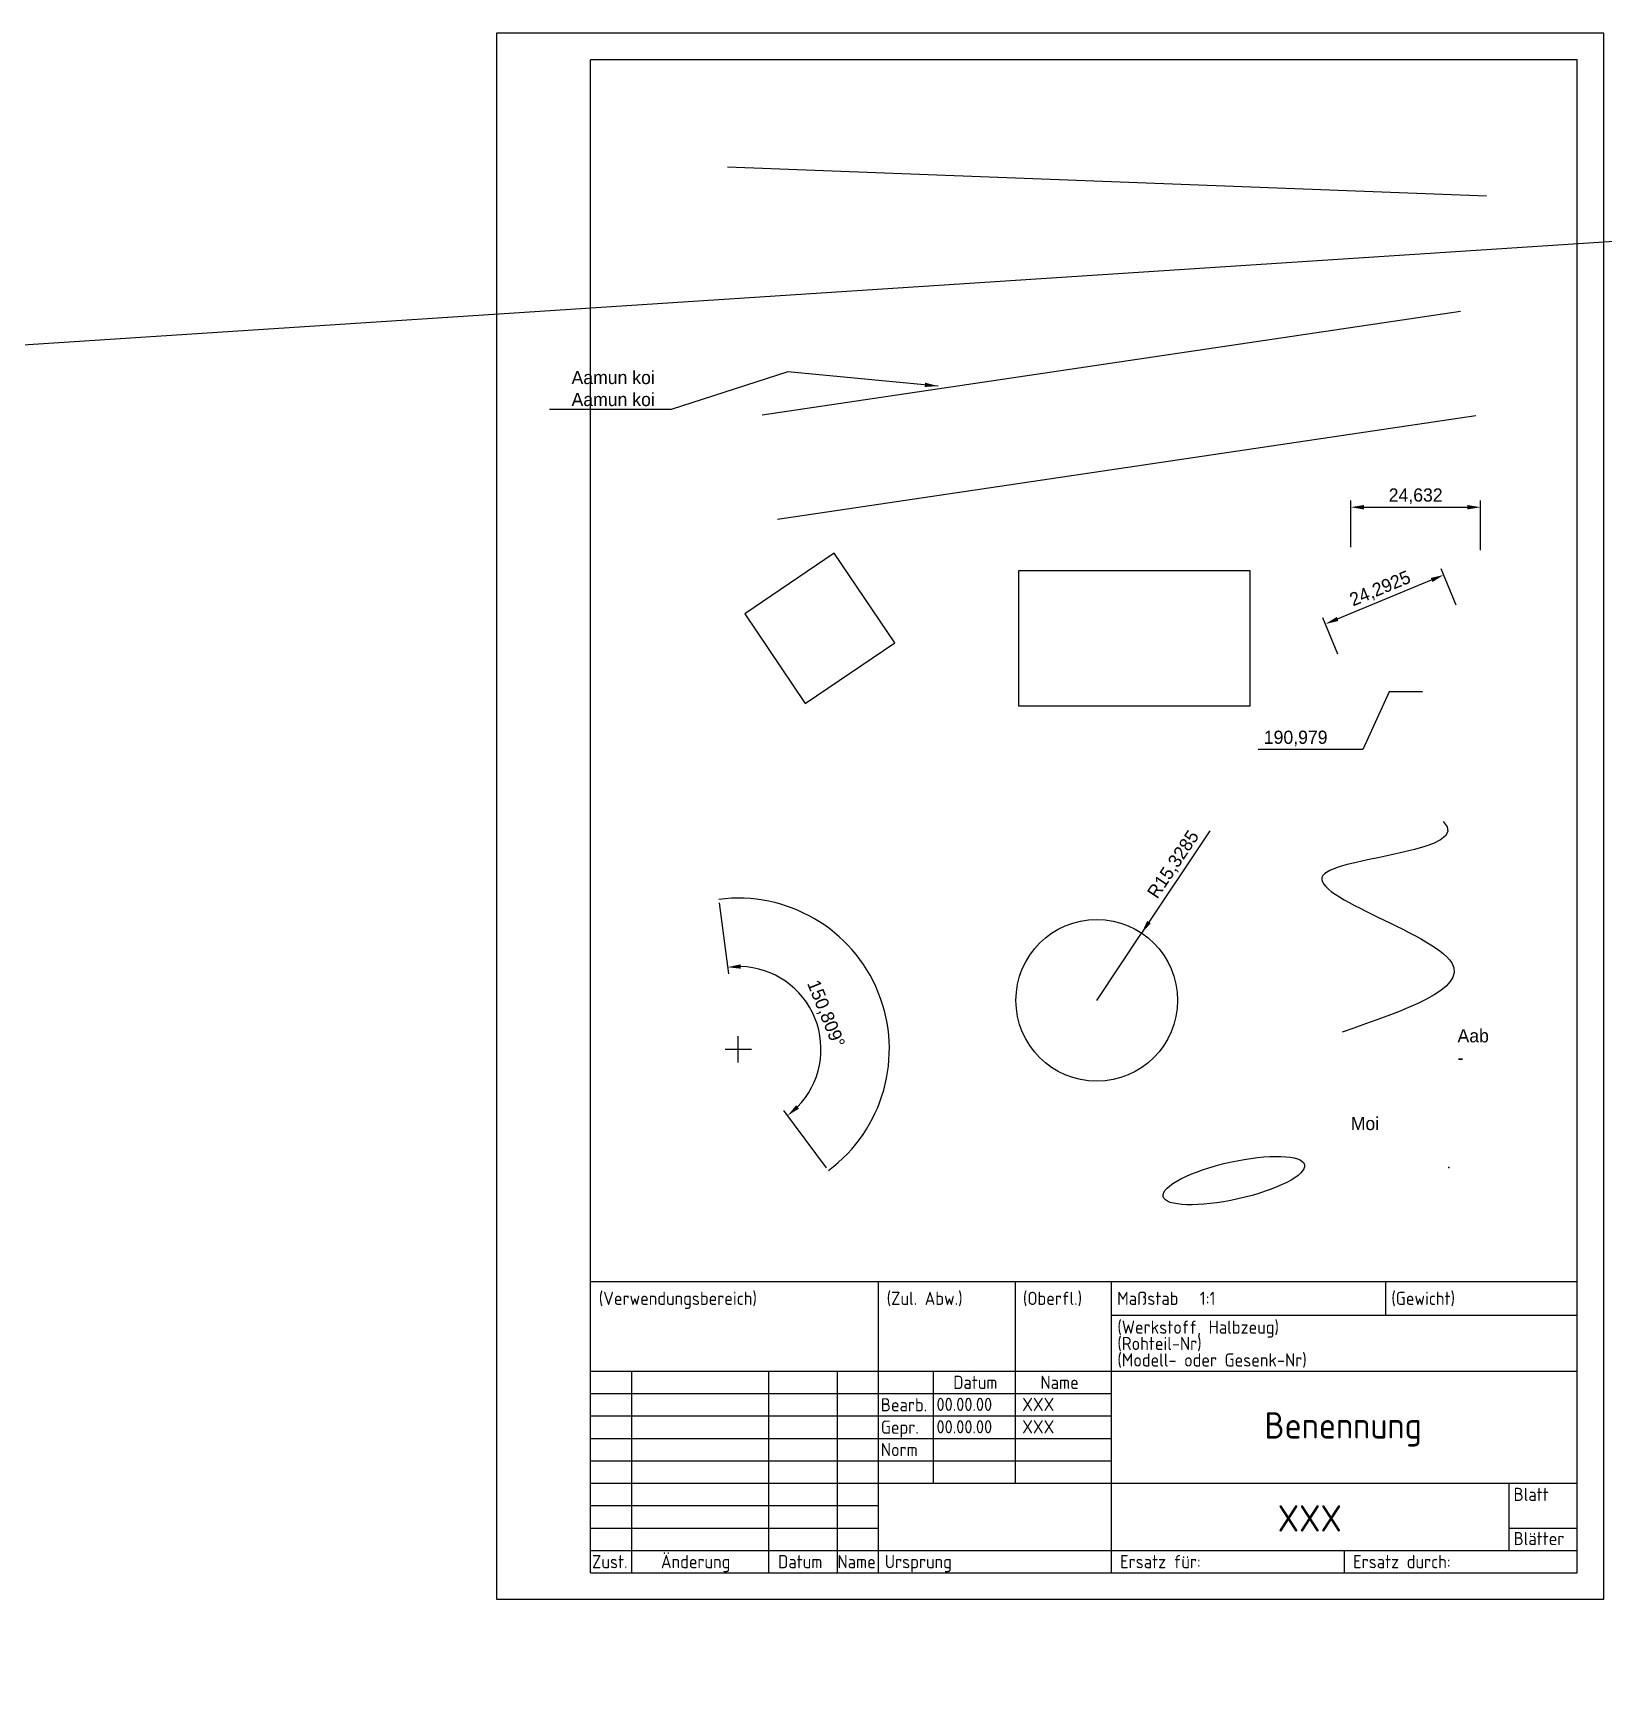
# Model space of a CAD drawing. Extents: x 0 to 298, y 0 to 316.
import ezdxf
from ezdxf.enums import TextEntityAlignment as Align

# ---------------------------------------------------------------- set-up
doc = ezdxf.new("R2010")
doc.units = 0
doc.layers.get('0').update_dxf_attribs({"linetype": 'CONTINUOUS'})
doc.layers.get('DEFPOINTS').update_dxf_attribs({"linetype": 'CONTINUOUS'})
for name, color, linetype in [('RAHMEN025', 7, 'CONTINUOUS'), ('RAHMEN05', 6, 'CONTINUOUS'), ('RAHMEN07', 5, 'CONTINUOUS'), ('TB', 7, 'CONTINUOUS')]:
    doc.layers.add(name, color=color, linetype=linetype)
doc.styles.add('ADESK1', font='romans')
doc.styles.add('ISOCP', font='isocp.shx')
doc.dimstyles.get("Standard").update_dxf_attribs({"dimtxt": 0.18, "dimasz": 0.18, "dimexe": 0.18, "dimexo": 0.0625, "dimgap": 0.09, "dimtad": 0, "dimtih": 1, "dimtoh": 1, "dimdec": 4, "dimzin": 0, "dimtxsty": 'STANDARD', "dimcen": 0.09, "dimazin": 3, "dimtfac": 1, "dimtdec": 4, "dimtofl": 0, "dimtmove": 0, "dimatfit": 3, "dimtolj": 1, "dimtzin": 0})

# ---------------------------------------------------------------- blocks, each defined once
blk = doc.blocks.new('DIN_A4')
at = {"layer": 'RAHMEN025'}
for p, q in [((0, 297), (0, 0)), ((210, 297), (0, 297)), ((210, 0), (210, 297)), ((72.4, 60.25), (72.4, 5)), ((98.4, 60.25), (98.4, 22)), ((116.6, 60.25), (116.6, 5)), ((168.6, 60.25), (168.6, 53.875)), ((116.6, 53.875), (205, 53.875)), ((25.6, 43.25), (25.6, 5)), ((51.6, 43.25), (51.6, 5)), ((64.6, 43.25), (64.6, 5)), ((82.8, 43.25), (82.8, 22)), ((17.8, 39), (116.6, 39)), ((17.8, 34.75), (116.6, 34.75)), ((17.8, 30.5), (116.6, 30.5)), ((17.8, 26.25), (116.6, 26.25)), ((192, 22), (192, 9.25)), ((17.8, 17.75), (72.4, 17.75)), ((17.8, 13.5), (72.4, 13.5)), ((192, 13.5), (205, 13.5)), ((17.8, 9.25), (205, 9.25)), ((160.8, 9.25), (160.8, 5)), ((0, 0), (210, 0))]:
    blk.add_line(p, q, dxfattribs=at)
at = {"layer": 'RAHMEN07'}
for p, q in [((17.8, 5), (17.8, 292)), ((205, 292), (17.8, 292)), ((205, 5), (205, 292)), ((17.8, 60.25), (205, 60.25)), ((17.8, 43.25), (205, 43.25)), ((17.8, 22), (205, 22)), ((17.8, 5), (205, 5))]:
    blk.add_line(p, q, dxfattribs=at)
at = {"layer": 'RAHMEN025', "style": 'ISOCP'}
for s, p in [('(Verwendungsbereich)', (19.403666, 55.8125)), ('(Zul. Abw.)', (74.003666, 55.8125)), ('(Oberfl.)', (99.846098, 55.8125)), ('Maßstab', (117.72626, 55.8125)), ('(Gewicht)', (169.72626, 55.8125)), ('(Werkstoff, Halbzeug)', (117.762048, 50.34635)), ('(Rohteil-Nr)', (117.762048, 47.257159)), ('(Modell- oder Gesenk-Nr)', (117.762048, 44.125)), ('Datum', (86.627911, 39.875)), ('Name', (103.173322, 39.875)), ('Bearb.', (72.898934, 35.625)), ('Gepr.', (72.898934, 31.375)), ('Norm', (72.898934, 27.125)), ('Blatt', (192.908459, 18.632194)), ('Blätter', (192.912259, 10.255791)), ('Zust.', (18.11473, 5.875)), ('Änderung', (31.185439, 5.875)), ('Datum', (53.411629, 5.875)), ('Name', (64.675032, 5.875)), ('Ursprung', (73.652313, 5.875)), ('Ersatz für:', (118.2767, 5.875)), ('Ersatz durch:', (162.4767, 5.875))]:
    blk.add_text(s, height=2.5, dxfattribs=at).set_placement(p)
for tag, p in [('MAßSTAB', (133.391623, 55.8125)), ('BEARBEIT.', (83.455021, 35.706033)), ('NAME', (99.718134, 35.706033)), ('GEPRÜFT', (83.455021, 31.456033)), ('NAME', (99.718134, 31.456033))]:
    blk.add_attdef(tag, p, '', height=2.5, dxfattribs=at)
at = {"layer": 'RAHMEN05', "style": 'ISOCP'}
for tag, p in [('BENENNUNG', (160.591354, 32.2145)), ('ZEICHNUNGSNUMMER', (154.25357, 15.324736))]:
    blk.add_attdef(tag, text='', height=5, dxfattribs=at).set_placement(p, align=Align.MIDDLE)
at = {"layer": 'TB', "style": 'ADESK1', "flags": 9}
for tag in ['MINX', 'MINY', 'MAXX', 'MAXY']:
    blk.add_attdef(tag, (0, 0), '', height=2.5, dxfattribs=at)
blk = doc.blocks.new('*D1')
at = {"color": 0, "linetype": 'BYBLOCK'}
for p, q in [((249.878386, 218.405096), (249.878386, 227.234515)), ((252.378386, 225.984515), (272.010428, 225.984515)), ((274.510428, 217.858134), (274.510428, 227.234515))]:
    blk.add_line(p, q, dxfattribs=at)
for points in [[(252.378386, 226.401182), (252.378386, 225.567849), (249.878386, 225.984515)], [(272.010428, 226.401182), (272.010428, 225.567849), (274.510428, 225.984515)]]:
    blk.add_solid(points, dxfattribs=at)
at = {"layer": 'DEFPOINTS', "color": 0, "linetype": 'BYBLOCK'}
for p in [(274.510428, 225.984515), (249.878386, 217.780096), (274.510428, 217.233134)]:
    blk.add_point(p, dxfattribs=at)
at = {"color": 0, "linetype": 'BYBLOCK', "insert": (262.194407, 228.067849), "char_height": 2.5, "attachment_point": 5}
blk.add_mtext('\\A1;24,632', dxfattribs=at)
blk = doc.blocks.new('*D2')
at = {"color": 0, "linetype": 'BYBLOCK'}
for p, q in [((247.389747, 204.795903), (265.213047, 212.180416)), ((269.892169, 207.418272), (267.044204, 214.292137)), ((247.449641, 198.11993), (244.601676, 204.993795))]:
    blk.add_line(p, q, dxfattribs=at)
for points in [[(265.053561, 212.565352), (265.372533, 211.79548), (267.522661, 213.13733)], [(247.230261, 205.180838), (247.549232, 204.410967), (245.080133, 203.838988)]]:
    blk.add_solid(points, dxfattribs=at)
at = {"layer": 'DEFPOINTS', "color": 0, "linetype": 'BYBLOCK'}
for p in [(267.522661, 213.13733), (270.131398, 206.840869), (247.68887, 197.542527)]:
    blk.add_point(p, dxfattribs=at)
at = {"color": 0, "linetype": 'BYBLOCK', "insert": (255.503968, 210.412837), "char_height": 2.5, "attachment_point": 5, "rotation": 22.50512783}
blk.add_mtext('\\A1;24,2925', dxfattribs=at)
blk = doc.blocks.new('*D3')
at = {"color": 0, "linetype": 'BYBLOCK'}
for p, q in [((257.141492, 190.978991), (252.141492, 180.039764)), ((263.485232, 190.978991), (257.141492, 190.978991)), ((252.141492, 180.039764), (232.349825, 180.039764))]:
    blk.add_line(p, q, dxfattribs=at)
at = {"layer": 'DEFPOINTS', "color": 0, "linetype": 'BYBLOCK'}
for p in [(264.110232, 190.978991), (247.141492, 180.039764), (0, 0)]:
    blk.add_point(p, dxfattribs=at)
at = {"color": 0, "linetype": 'BYBLOCK', "insert": (239.433158, 182.123097), "char_height": 2.5, "attachment_point": 5}
blk.add_mtext('\\A1;190,979', dxfattribs=at)
blk = doc.blocks.new('*D4')
at = {"color": 0, "linetype": 'BYBLOCK'}
for p in [(223.166108, 164.615162), (201.709058, 132.454128)]:
    blk.add_line(p, (210.216268, 145.205214), dxfattribs=at)
blk.add_solid([(211.257145, 147.516098), (211.950357, 147.053604), (210.216268, 145.205214)], dxfattribs=at)
at = {"layer": 'DEFPOINTS', "color": 0, "linetype": 'BYBLOCK'}
for p in [(210.216268, 145.205214), (201.709058, 132.454128)]:
    blk.add_point(p, dxfattribs=at)
at = {"color": 0, "linetype": 'BYBLOCK', "insert": (216.34564, 158.146061), "char_height": 2.5, "attachment_point": 5, "rotation": 56.28976681}
blk.add_mtext('\\A1;R15,3285', dxfattribs=at)
blk = doc.blocks.new('*D5')
at = {"color": 0, "linetype": 'BYBLOCK'}
for p, q in [((130.083277, 150.978024), (131.840553, 137.504756)), ((150.430004, 100.685028), (142.324683, 111.590106))]:
    blk.add_line(p, q, dxfattribs=at)
blk.add_arc((133.708571, 123.182414), 15.693649, 315.758891, 88.294058, dxfattribs=at)
for points in [[(134.196578, 138.45296), (134.154961, 139.285254), (131.678889, 138.744258)], [(145.226063, 111.919728), (144.67726, 112.546832), (143.070349, 110.58687)]]:
    blk.add_solid(points, dxfattribs=at)
at = {"layer": 'DEFPOINTS', "color": 0, "linetype": 'BYBLOCK'}
for p in [(130.002445, 151.597775), (133.708571, 123.182414), (149.379131, 122.331435), (150.802837, 100.18341)]:
    blk.add_point(p, dxfattribs=at)
at = {"color": 0, "linetype": 'BYBLOCK', "insert": (150.188023, 129.849404), "char_height": 2.5, "attachment_point": 5, "rotation": 292.02646859}
blk.add_mtext('\\A1;150,809°', dxfattribs=at)

msp = doc.modelspace()

# ---------------------------------------------------------------- linework, layer by layer
for p, q in [((131.64458, 290.52595), (275.60519, 285.05634)), ((138.21313, 243.48728), (270.67878, 263.17789)), ((141.15375, 223.70464), (273.6194, 243.39525)), ((133.70857, 120.68241), (133.70857, 125.68241)), ((131.20857, 123.18241), (136.20857, 123.18241))]:
    msp.add_line(p, q)
msp.add_xline((130.00244, 265.36573), (0.997883328, 0.06502972))
for points in [[(163.39255, 200.27733), (151.89551, 217.24399), (134.92885, 205.74695), (146.42589, 188.78029)], [(186.92983, 213.95137), (230.72013, 213.95137), (230.72013, 188.24418), (186.92983, 188.24418)]]:
    msp.add_lwpolyline(points, close=True)
msp.add_circle((201.70906, 132.45413), 15.3285)
msp.add_arc((133.70857, 123.18241), 28.65603, 306.621988, 97.43096)
msp.add_ellipse((227.70955, 98.26905), major_axis=(13.41078, 3.00829), ratio=0.259497)
msp.add_open_spline([(267.3945, 166.36573), (273.29994, 160.72136), (219.41219, 158.58578), (286.35363, 139.51719), (260.15717, 130.52811), (248.23625, 126.43755)], degree=3, knots=[0, 0, 0, 0, 24.507081578, 53.961626479, 78.557891629, 78.557891629, 78.557891629, 78.557891629])
msp.add_point((268.48926, 100.73037))

# ---------------------------------------------------------------- block references
ref = msp.add_blockref('DIN_A4', (87.85428, 18.87017))
ref.add_attrib('NAME', 'XXX', (187.57242, 50.3262), dxfattribs={"layer": 'RAHMEN025', "height": 2.5, "style": 'ISOCP'})
ref.add_attrib('GEPRÜFT', '00.00.00', (171.3093, 50.3262), dxfattribs={"layer": 'RAHMEN025', "height": 2.5, "style": 'ISOCP'})
ref.add_attrib('NAME', 'XXX', (187.57242, 54.5762), dxfattribs={"layer": 'RAHMEN025', "height": 2.5, "style": 'ISOCP'})
ref.add_attrib('BEARBEIT.', '00.00.00', (171.3093, 54.5762), dxfattribs={"layer": 'RAHMEN025', "height": 2.5, "style": 'ISOCP'})
ref.add_attrib('ZEICHNUNGSNUMMER', 'XXX', dxfattribs={"layer": 'RAHMEN05', "height": 5, "style": 'ISOCP'}).set_placement((242.10785, 34.1949), align=Align.MIDDLE)
ref.add_attrib('MAßSTAB', '1:1', (221.24591, 74.68267), dxfattribs={"layer": 'RAHMEN025', "height": 2.5, "style": 'ISOCP'})
ref.add_attrib('BENENNUNG', 'Benennung', dxfattribs={"layer": 'RAHMEN05', "height": 5, "style": 'ISOCP'}).set_placement((248.44564, 51.08467), align=Align.MIDDLE)

# ---------------------------------------------------------------- texts
msp.add_text('Moi', height=2.5).set_placement((249.87839, 107.84087))
at = {"insert": (117.88249, 248.48797), "char_height": 2.5, "attachment_point": 6}
msp.add_mtext('\\A1;Aamun koi\\PAamun koi', dxfattribs=at)
at = {"insert": (270.1314, 126.98452), "char_height": 2.5, "width": 18.0635, "attachment_point": 1}
msp.add_mtext('Aab\\P-', dxfattribs=at)

# ---------------------------------------------------------------- dimensions: what is measured, and where the dimension line sits
dim = msp.add_linear_dim(base=(274.51043, 225.98451), p1=(249.87839, 217.7801), p2=(274.51043, 217.23313), dimstyle='STANDARD', override={"dimtxt": 2.5, "dimasz": 2.5, "dimexe": 1.25, "dimexo": 0.625, "dimgap": 0.625, "dimtad": 1, "dimtih": 0, "dimtoh": 0, "dimzin": 8, "dimcen": 2.5, "dimtofl": 1})
dim.commit()
dim.dimension.update_dxf_attribs({"geometry": '*D1', "text_midpoint": (262.19441, 228.06785)})
dim = msp.add_aligned_dim(p1=(247.68887, 197.54253), p2=(270.1314, 206.84087), distance=6.81549, dimstyle='STANDARD', override={"dimtxt": 2.5, "dimasz": 2.5, "dimexe": 1.25, "dimexo": 0.625, "dimgap": 0.625, "dimtad": 1, "dimtih": 0, "dimtoh": 0, "dimzin": 8, "dimcen": 2.5, "dimtofl": 1})
dim.commit()
dim.dimension.update_dxf_attribs({"geometry": '*D2', "text_midpoint": (255.50397, 210.41284)})
dim = msp.add_ordinate_dim(feature_location=(264.11023, 190.97899), offset=(-16.96874, -10.93923), dtype=0, origin=(0, 0), dimstyle='STANDARD', override={"dimtxt": 2.5, "dimasz": 2.5, "dimexe": 1.25, "dimexo": 0.625, "dimgap": 0.625, "dimtad": 1, "dimtih": 0, "dimtoh": 0, "dimzin": 8, "dimcen": 2.5, "dimtofl": 1})
dim.commit()
dim.dimension.update_dxf_attribs({"geometry": '*D3', "text_midpoint": (239.43316, 182.1231)})
dim = msp.add_radius_dim(center=(201.70906, 132.45413), mpoint=(210.21627, 145.20521), dimstyle='STANDARD', override={"dimtxt": 2.5, "dimasz": 2.5, "dimexe": 1.25, "dimexo": 0.625, "dimgap": 0.625, "dimtad": 1, "dimtih": 0, "dimtoh": 0, "dimzin": 8, "dimcen": 2.5, "dimtofl": 1})
dim.commit()
dim.dimension.update_dxf_attribs({"geometry": '*D4', "text_midpoint": (218.07867, 156.98982), "dimtype": 164})
dim = msp.add_angular_dim_3p(base=(149.37913, 122.33143), center=(133.70857, 123.18241), p1=(150.80284, 100.18341), p2=(130.00244, 151.59778), dimstyle='STANDARD', override={"dimtxt": 2.5, "dimasz": 2.5, "dimexe": 1.25, "dimexo": 0.625, "dimgap": 0.625, "dimtad": 1, "dimtih": 0, "dimtoh": 0, "dimzin": 8, "dimcen": 2.5, "dimtofl": 1})
dim.commit()
dim.dimension.update_dxf_attribs({"geometry": '*D5', "text_midpoint": (150.18802, 129.8494)})

# ---------------------------------------------------------------- leaders
at = {"annotation_type": 0, "has_hookline": 1, "hookline_direction": 1, "text_width": 20}
msp.add_leader([(171.60323, 248.95689), (143.13953, 251.6917), (121.00749, 244.52964), (118.50749, 244.52964)], dimstyle='STANDARD', override={"dimtxt": 2.5, "dimasz": 2.5, "dimexe": 1.25, "dimexo": 0.625, "dimgap": 0.625, "dimtad": 1, "dimtih": 0, "dimtoh": 0, "dimzin": 8, "dimcen": 2.5, "dimtofl": 1}, dxfattribs=at)

doc.saveas('drawing.dxf')
